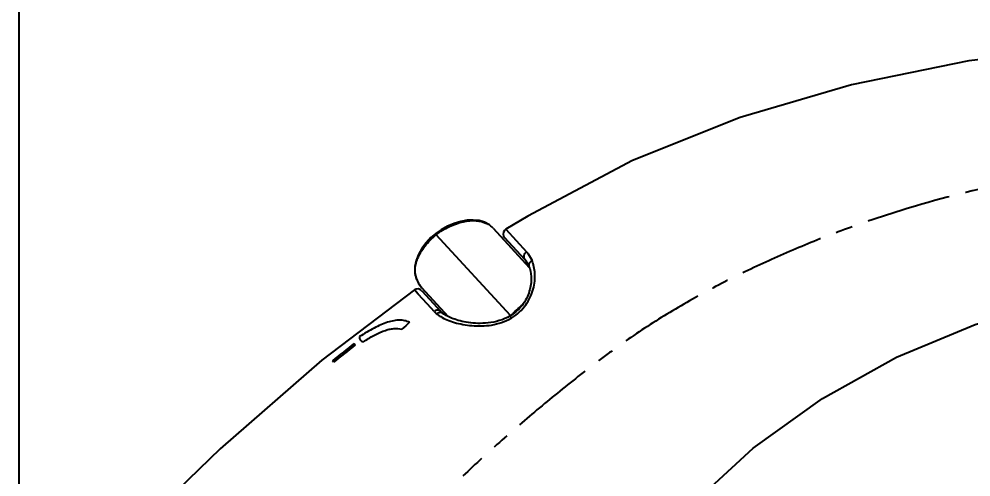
# Model space of a CAD drawing. Header units: millimetres. Extents: x 601 to 1195, y -13 to 407.
# Drawn here: x 818.8 to 890.2, y 317.1 to 351.4 of the extents above; entities that cross this region are included whole.
import ezdxf

# ---------------------------------------------------------------- set-up
doc = ezdxf.new("R2010")
doc.units = ezdxf.units.MM
doc.header["$LTSCALE"] = 0.1
doc.linetypes.add('CENTERX2', pattern=[101.6, 63.5, -12.7, 12.7, -12.7])
doc.layers.add('CENTER', color=1, linetype='CENTERX2')
doc.layers.add('DIM', color=3, linetype='Continuous')
doc.styles.get("Standard").update_dxf_attribs({"font": 'arial.ttf'})
doc.dimstyles.new('ISO-25', dxfattribs={"dimtxt": 2.5, "dimasz": 2.5, "dimexe": 1.25, "dimexo": 0.625, "dimtad": 1, "dimlfac": 1.666667, "dimtxsty": 'Standard', "dimcen": 2.5, "dimadec": 0, "dimazin": 0, "dimtfac": 1, "dimtmove": 0, "dimatfit": 3, "dimfxl": 0, "dimarcsym": 0})

# ---------------------------------------------------------------- blocks, each defined once
blk = doc.blocks.new('*D7')
at = {"layer": 'Defpoints', "color": 0}
for p in [(1049.711, 364.428), (818.81, 303.135), (1049.711, 217.456)]:
    blk.add_point(p, dxfattribs=at)
at = {"layer": 'DIM', "color": 0, "lineweight": -2}
for p, q in [((818.81, 303.76), (818.81, 365.678)), ((1049.711, 218.081), (1049.711, 365.678)), ((821.31, 364.428), (1047.211, 364.428))]:
    blk.add_line(p, q, dxfattribs=at)
at = {"layer": 'DIM', "color": 0}
for points in [[(821.31, 364.845), (821.31, 364.011), (818.81, 364.428)], [(1047.211, 364.845), (1047.211, 364.011), (1049.711, 364.428)]]:
    blk.add_solid(points, dxfattribs=at)
at = {"layer": 'DIM', "color": 0, "insert": (934.261, 366.556), "char_height": 2.5, "attachment_point": 5}
blk.add_mtext('384,84', dxfattribs=at)

msp = doc.modelspace()

# ---------------------------------------------------------------- linework, layer by layer
for p, q in [((854.3427, 335.7551), (857.0511, 332.7994)), ((855.2993, 335.6713), (856.847, 333.9717)), ((855.639, 329.1894), (850.0758, 335.2606)), ((856.7143, 333.389), (855.2108, 335.0298)), ((848.7305, 330.8098), (848.4501, 331.1164)), ((850.9917, 329.1099), (849.002, 331.2813)), ((849.0037, 331.0575), (850.4339, 329.4967)), ((849.7259, 329.7217), (848.7305, 330.8098)), ((849.9241, 329.5051), (849.7259, 329.7217)), ((843.9272, 327.098), (844.0023, 326.9917)), ((842.3859, 325.6986), (842.3094, 325.8068))]:
    msp.add_line(p, q)
for points in [[(909.5495, 349.8763), (899.4294, 349.3861), (889.982, 348.2958), (881.1881, 346.5028), (872.8461, 344.064), (864.7848, 340.8315), (856.9393, 336.6639), (855.2994, 335.6714)], [(854.3427, 335.7551), (854.0712, 335.9939), (853.7028, 336.1942), (853.283, 336.3166), (852.8438, 336.3627), (852.3929, 336.3434), (851.9116, 336.2572), (851.4137, 336.1053), (850.9195, 335.8945), (850.4494, 335.6342), (850.054, 335.3602)], [(850.054, 335.3602), (849.6829, 335.0435), (849.3149, 334.6545), (848.9987, 334.2313), (848.7456, 333.7857), (848.5659, 333.3283), (848.4722, 332.8708), (848.4709, 332.4332), (848.5641, 332.0083), (848.7512, 331.6123), (849.002, 331.2814)], [(855.2993, 335.6713), (855.199, 335.5848), (855.1269, 335.4612), (855.1001, 335.3139), (855.1282, 335.1625), (855.21, 335.0306)], [(856.5099, 296.8934), (860.466, 303.6351), (864.6166, 309.6422), (869.0447, 314.8263), (873.8359, 319.2526), (879.02, 322.9808), (884.5772, 326.0663), (890.4643, 328.5238), (896.6447, 330.3382), (903.1033, 331.4745), (909.5573, 331.8789)], [(848.45, 331.1164), (841.5136, 325.8443), (833.8832, 319.2065), (829.0544, 314.5197)], [(849.0031, 331.0582), (848.876, 331.1525), (848.7238, 331.1931), (848.5726, 331.1764), (848.4501, 331.1164)]]:
    msp.add_lwpolyline(points)
for centre, radius, start, end in [((853.1242, 334.581), 1.6975, 59.105035, 64.550296), ((853.1805, 334.6771), 1.5862, 53.675978, 59.066351), ((853.2084, 334.7159), 1.5384, 42.480575, 53.658072), ((855.5066, 332.2824), 1.638, 21.753789, 42.5), ((850.317, 332.5523), 1.8244, 201.196809, 209.919704), ((850.3778, 332.5866), 1.8941, 209.901378, 212.0445), ((760.1978, 433.3851), 141.3084, 312.503821, 312.994931), ((851.2145, 330.6855), 1.749, 222.449355, 231.400967), ((851.3407, 330.3277), 1.23, 222.5, 231.698674), ((854.0391, 331.8373), 3.1, 300.58068, 301.164401), ((853.8546, 332.1679), 3.6673, 300.157953, 300.517696), ((853.9722, 331.9632), 3.4312, 300.56116, 300.765011), ((853.9684, 331.9696), 3.4386, 300.765123, 301.291982), ((928.9679, 237.6194), 121.8065, 131.610256, 131.977918), ((930.7631, 216.6426), 140.5022, 128.173079, 129.017207), ((930.7918, 216.8484), 140.2283, 128.236999, 129.082827)]:
    msp.add_arc(centre, radius, start, end)
for points, knots in [([(850.0756, 335.2608), (850.2279, 335.3806), (850.5468, 335.6018), (851.0541, 335.8769), (851.5764, 336.0917), (852.2452, 336.2832), (853.0223, 336.3592), (853.6138, 336.2281), (853.8537, 336.1138)], [0, 0, 0, 0, 0.143848, 0.2872778, 0.427558, 0.5620397, 0.8027728, 1, 1, 1, 1]), ([(850.054, 335.3602), (850.0505, 335.3575), (850.0479, 335.3491), (850.0484, 335.3377), (850.0515, 335.3203), (850.0605, 335.2943), (850.0699, 335.2727), (850.0756, 335.2608)], [0, 0, 0, 0, 0.1264514, 0.2173489, 0.3307534, 0.6251435, 1, 1, 1, 1]), ([(848.6161, 331.8927), (848.5746, 331.9998), (848.5094, 332.2345), (848.4817, 332.6194), (848.5356, 333.0447), (848.6801, 333.4957), (848.9099, 333.9594), (849.2216, 334.4217), (849.6115, 334.8654), (849.9139, 335.1338), (850.0756, 335.2608)], [0, 0, 0, 0, 0.0882066, 0.1856328, 0.2944295, 0.4152555, 0.5476034, 0.6904999, 0.8421218, 1, 1, 1, 1]), ([(856.8471, 333.9718), (856.7996, 333.9392), (856.7124, 333.8548), (856.6349, 333.6927), (856.6313, 333.521), (856.682, 333.4242), (856.7143, 333.389)], [0, 0, 0, 0, 0.2579453, 0.5328043, 0.785954, 1, 1, 1, 1]), ([(856.8471, 333.9718), (856.8885, 333.9261), (857.054, 333.7287), (857.1845, 333.5016), (857.2578, 333.3199)], [0, 0, 0, 0, 0.2391835, 1, 1, 1, 1]), ([(855.7545, 329.0312), (855.9578, 329.1548), (856.3363, 329.442), (856.7969, 329.9695), (857.14, 330.5526), (857.358, 331.1594), (857.4733, 331.7559), (857.4892, 332.3243), (857.4191, 332.847), (857.3202, 333.171), (857.2578, 333.3199)], [0, 0, 0, 0, 0.1453042, 0.2876008, 0.4249926, 0.5558839, 0.6792943, 0.7944426, 0.901436, 1, 1, 1, 1]), ([(857.2578, 333.3199), (857.2147, 333.2983), (857.1338, 333.2435), (857.0442, 333.1327), (857.0033, 333.0058), (857.0151, 332.9219), (857.029, 332.8868)], [0, 0, 0, 0, 0.2708955, 0.5421048, 0.7875314, 1, 1, 1, 1]), ([(857.029, 332.8868), (857.2045, 332.4448), (857.304, 331.5516), (856.7018, 330.0584), (856.0274, 329.4169), (855.6433, 329.1846)], [0, 0, 0, 0, 0.5023683, 0.7540678, 1, 1, 1, 1]), ([(849.002, 331.2813), (848.9811, 331.3042), (848.8978, 331.3989), (848.8227, 331.501), (848.7723, 331.5816)], [0, 0, 0, 0, 0.2457275, 1, 1, 1, 1]), ([(850.4339, 329.4967), (850.406, 329.5272), (850.332, 329.5795), (850.1476, 329.6169), (850.0011, 329.5627), (849.924, 329.505)], [0, 0, 0, 0, 0.22477, 0.4764047, 1, 1, 1, 1]), ([(850.5784, 329.3624), (850.5497, 329.385), (850.4787, 329.4207), (850.3128, 329.433), (850.1893, 329.3739), (850.1234, 329.3186)], [0, 0, 0, 0, 0.2239568, 0.4724381, 1, 1, 1, 1]), ([(850.1234, 329.3186), (850.1452, 329.3007), (850.2371, 329.2285), (850.3343, 329.1632), (850.41, 329.1171)], [0, 0, 0, 0, 0.2415252, 1, 1, 1, 1]), ([(850.41, 329.1171), (850.5624, 329.0242), (850.9006, 328.8564), (851.4592, 328.6625), (852.0845, 328.5203), (852.7625, 328.4287), (853.4837, 328.403), (854.2334, 328.4706), (854.9887, 328.6501), (855.4694, 328.8648), (855.697, 328.997)], [0, 0, 0, 0, 0.0974301, 0.2051521, 0.3220449, 0.4467783, 0.5780749, 0.7150489, 0.856328, 1, 1, 1, 1]), ([(855.6162, 329.1684), (855.1036, 328.8655), (853.9275, 328.5541), (852.4333, 328.6391), (851.4737, 328.8867), (850.8937, 329.1455), (850.6839, 329.2791), (850.5784, 329.3624)], [0, 0, 0, 0, 0.2499999, 0.4999998, 0.7499997, 0.8749997, 1, 1, 1, 1]), ([(855.7169, 329.0087), (855.7035, 329.0308), (855.6843, 329.0624), (855.6601, 329.1016), (855.6454, 329.1253), (855.6337, 329.1432), (855.625, 329.1578), (855.6197, 329.163), (855.6171, 329.169), (855.6162, 329.1684)], [0, 0, 0, 0, 0.4107443, 0.5856357, 0.7335174, 0.8502976, 0.933942, 0.9834019, 1, 1, 1, 1]), ([(848.0811, 328.6916), (847.9681, 328.7453), (847.7209, 328.8276), (847.3171, 328.8642), (846.8797, 328.8192), (846.2269, 328.6503), (845.358, 328.2556), (844.684, 327.8448), (844.3323, 327.6132)], [0, 0, 0, 0, 0.0925533, 0.1906785, 0.2978955, 0.4163677, 0.6883534, 1, 1, 1, 1]), ([(844.6151, 327.213), (844.8711, 327.391), (845.3759, 327.7084), (846.0337, 328.0143), (846.5394, 328.1673), (846.9776, 328.246), (847.3057, 328.2298), (847.4983, 328.1707)], [0, 0, 0, 0, 0.2997395, 0.5719915, 0.6943314, 0.8063713, 1, 1, 1, 1]), ([(844.3323, 327.6132), (844.3226, 327.5695), (844.3147, 327.4821), (844.3637, 327.357), (844.4718, 327.2646), (844.5636, 327.2283), (844.6151, 327.213)], [0, 0, 0, 0, 0.2449279, 0.4662228, 0.7065774, 1, 1, 1, 1])]:
    msp.add_open_spline(points, degree=3, knots=knots)
at = {"layer": 'CENTER'}
msp.add_open_spline([(908.6015, 340.8693), (906.0039, 340.8271), (900.8074, 340.5028), (893.088, 339.3003), (886.7659, 337.7072), (881.8062, 336.0849), (878.1379, 334.6932), (874.5306, 333.1325), (870.9943, 331.3998), (867.5547, 329.4673), (864.7903, 327.6775), (862.6607, 326.1241), (860.5627, 324.5221), (857.9919, 322.4484), (854.9836, 319.8639), (853.0344, 318.0751), (852.0762, 317.1629)], degree=3, knots=[0, 0, 0, 0, 0.1239928, 0.2480829, 0.3723894, 0.4346793, 0.497071, 0.5595798, 0.6222066, 0.6849407, 0.7477803, 0.7792446, 0.8107322, 0.8737619, 0.936855, 1, 1, 1, 1], dxfattribs=at)

# ---------------------------------------------------------------- dimensions: what is measured, and where the dimension line sits
at = {"layer": 'DIM'}
dim = msp.add_linear_dim(base=(1049.7114, 364.4281), p1=(818.8103, 303.1346), p2=(1049.7114, 217.4557), dimstyle='ISO-25', dxfattribs=at)
dim.commit()
dim.dimension.update_dxf_attribs({"geometry": '*D7', "text_midpoint": (934.2608, 366.5555)})

doc.saveas('drawing.dxf')
